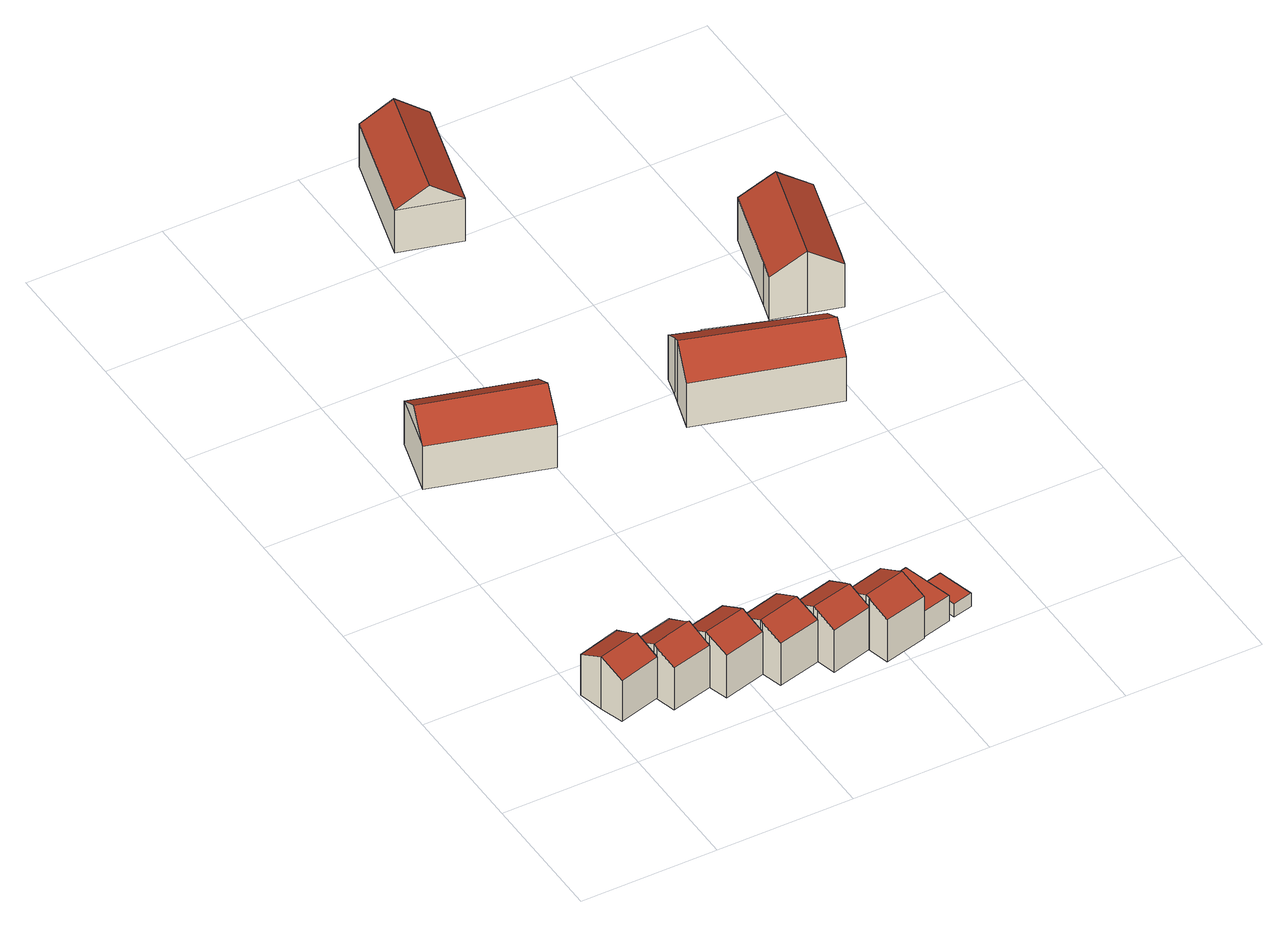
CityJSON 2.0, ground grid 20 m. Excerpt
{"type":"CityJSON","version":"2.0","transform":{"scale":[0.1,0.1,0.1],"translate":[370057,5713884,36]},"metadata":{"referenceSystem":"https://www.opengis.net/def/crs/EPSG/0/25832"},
"CityObjects":{
"building1":{"type":"Building","attributes":{"Geometrietyp2DReferenz":"3000","Gemeindeschluessel":"05513000","function":"31001_1010","roofType":"3100","measuredHeight":8.54,"storeysAboveGround":2},"address":[{"country":"Germany","locality":"Gelsenkirchen","thoroughfareNumber":"53","thoroughfareName":"Im Eichkamp"}],"geometry":[{"type":"Solid","lod":"2","boundaries":[[[[0,1,2,3]],[[4,5,1,0]],[[6,7,5,4]],[[8,9,7,6]],[[10,11,9,8]],[[12,13,11,10]],[[3,2,13,12]],[[8,6,4,0,10]],[[3,12,10,0]],[[1,5,7,9,11,13,2]]]],"semantics":{"surfaces":[{"type":"WallSurface"},{"type":"RoofSurface"},{"type":"GroundSurface"}],"values":[[0,0,0,0,0,0,0,1,1,2]]}}]},
"building2":{"type":"Building","attributes":{"Geometrietyp2DReferenz":"3000","Gemeindeschluessel":"05513000","function":"31001_1010","roofType":"3100","measuredHeight":8.71,"storeysAboveGround":2},"address":[{"country":"Germany","locality":"Gelsenkirchen","thoroughfareNumber":"57","thoroughfareName":"Im Eichkamp"}],"geometry":[{"type":"Solid","lod":"2","boundaries":[[[[14,15,16,17]],[[18,19,15,14]],[[20,21,19,18]],[[22,23,21,20]],[[24,25,23,22]],[[26,27,25,24]],[[28,29,27,26]],[[17,16,29,28]],[[24,22,20,18,26]],[[14,17,28,26,18]],[[15,19,21,23,25,27,29,16]]]],"semantics":{"surfaces":[{"type":"WallSurface"},{"type":"RoofSurface"},{"type":"GroundSurface"}],"values":[[0,0,0,0,0,0,0,0,1,1,2]]}}]},
"building3":{"type":"Building","attributes":{"Geometrietyp2DReferenz":"3000","Gemeindeschluessel":"05513000","function":"31001_1010","roofType":"2100","measuredHeight":4.38},"address":[{"country":"Germany","locality":"Gelsenkirchen","thoroughfareNumber":"57","thoroughfareName":"Im Eichkamp"}],"geometry":[{"type":"Solid","lod":"2","boundaries":[[[[30,31,32,33]],[[34,35,31,30]],[[36,37,35,34]],[[33,32,37,36]],[[34,30,33,36]],[[31,35,37,32]]]],"semantics":{"surfaces":[{"type":"WallSurface"},{"type":"RoofSurface"},{"type":"GroundSurface"}],"values":[[0,0,0,0,1,2]]}}]},
"building4":{"type":"Building","attributes":{"Geometrietyp2DReferenz":"3000","Gemeindeschluessel":"05513000","function":"31001_1010","roofType":"3100","measuredHeight":8.73,"storeysAboveGround":2},"address":[{"country":"Germany","locality":"Gelsenkirchen","thoroughfareNumber":"57","thoroughfareName":"Im Eichkamp"}],"geometry":[{"type":"Solid","lod":"2","boundaries":[[[[38,29,39,40]],[[41,42,29,38]],[[43,25,42,41]],[[44,45,25,43]],[[46,47,45,44]],[[48,49,47,46]],[[50,51,49,48]],[[52,53,51,50]],[[40,39,53,52]],[[48,46,44,43,41,50]],[[38,40,52,50,41]],[[29,42,25,45,47,49,51,53,39]]]],"semantics":{"surfaces":[{"type":"WallSurface"},{"type":"RoofSurface"},{"type":"GroundSurface"}],"values":[[0,0,0,0,0,0,0,0,0,1,1,2]]}}]},
"building5":{"type":"Building","attributes":{"Geometrietyp2DReferenz":"3000","Gemeindeschluessel":"05513000","function":"31001_1010","roofType":"3100","measuredHeight":8.68,"storeysAboveGround":2},"address":[{"country":"Germany","locality":"Gelsenkirchen","thoroughfareNumber":"59","thoroughfareName":"Im Eichkamp"}],"geometry":[{"type":"Solid","lod":"2","boundaries":[[[[54,55,56,57]],[[58,59,55,54]],[[60,61,59,58]],[[62,63,61,60]],[[64,65,63,62]],[[66,67,65,64]],[[68,69,67,66]],[[57,56,69,68]],[[64,62,60,58,66]],[[54,57,68,66,58]],[[55,59,61,63,65,67,69,56]]]],"semantics":{"surfaces":[{"type":"WallSurface"},{"type":"RoofSurface"},{"type":"GroundSurface"}],"values":[[0,0,0,0,0,0,0,0,1,1,2]]}}]},
"building6":{"type":"Building","attributes":{"Geometrietyp2DReferenz":"3000","Gemeindeschluessel":"05513000","function":"31001_1010","roofType":"3100","measuredHeight":10.33,"storeysAboveGround":2},"address":[{"country":"Germany","locality":"Gelsenkirchen","thoroughfareNumber":"1","thoroughfareName":"Dachsweg"}],"geometry":[{"type":"Solid","lod":"2","boundaries":[[[[70,71,72,73]],[[74,75,71,70]],[[76,77,75,74]],[[73,72,77,76]],[[70,78,74]],[[76,79,73]],[[73,79,78,70]],[[74,78,79,76]],[[71,75,77,72]]]],"semantics":{"surfaces":[{"type":"WallSurface"},{"type":"RoofSurface"},{"type":"GroundSurface"}],"values":[[0,0,0,0,0,0,1,1,2]]}}]},
"building7":{"type":"Building","attributes":{"Geometrietyp2DReferenz":"3000","Gemeindeschluessel":"05513000","function":"31001_1010","roofType":"3100","measuredHeight":8.72,"storeysAboveGround":2},"address":[{"country":"Germany","locality":"Gelsenkirchen","thoroughfareNumber":"61","thoroughfareName":"Im Eichkamp"}],"geometry":[{"type":"Solid","lod":"2","boundaries":[[[[80,81,82,83]],[[84,85,81,80]],[[86,87,85,84]],[[88,89,87,86]],[[90,91,89,88]],[[92,93,91,90]],[[94,95,93,92]],[[96,97,95,94]],[[83,82,97,96]],[[90,88,86,84,92]],[[80,83,96,94,92,84]],[[81,85,87,89,91,93,95,97,82]]]],"semantics":{"surfaces":[{"type":"WallSurface"},{"type":"RoofSurface"},{"type":"GroundSurface"}],"values":[[0,0,0,0,0,0,0,0,0,1,1,2]]}}]},
"building8":{"type":"Building","attributes":{"Geometrietyp2DReferenz":"3000","Gemeindeschluessel":"05513000","function":"31001_1010","roofType":"3100","measuredHeight":8.76,"storeysAboveGround":2},"address":[{"country":"Germany","locality":"Gelsenkirchen","thoroughfareNumber":"63","thoroughfareName":"Im Eichkamp"}],"geometry":[{"type":"Solid","lod":"2","boundaries":[[[[98,99,100,101]],[[102,103,99,98]],[[104,105,103,102]],[[106,107,105,104]],[[108,109,107,106]],[[110,111,109,108]],[[112,113,111,110]],[[101,100,113,112]],[[108,106,104,110]],[[102,98,101,112,110,104]],[[99,103,105,107,109,111,113,100]]]],"semantics":{"surfaces":[{"type":"WallSurface"},{"type":"RoofSurface"},{"type":"GroundSurface"}],"values":[[0,0,0,0,0,0,0,0,1,1,2]]}}]},
"building9":{"type":"Building","attributes":{"Geometrietyp2DReferenz":"3000","Gemeindeschluessel":"05513000","function":"31001_1010","roofType":"1000","measuredHeight":4.31},"address":[{"country":"Germany","locality":"Gelsenkirchen","thoroughfareNumber":"63","thoroughfareName":"Im Eichkamp"}],"geometry":[{"type":"Solid","lod":"2","boundaries":[[[[114,115,116,117]],[[118,119,115,114]],[[120,121,119,118]],[[117,116,121,120]],[[118,114,117,120]],[[115,119,121,116]]]],"semantics":{"surfaces":[{"type":"WallSurface"},{"type":"RoofSurface"},{"type":"GroundSurface"}],"values":[[0,0,0,0,1,2]]}}]},
"building10":{"type":"Building","attributes":{"Geometrietyp2DReferenz":"3000","Gemeindeschluessel":"05513000","function":"31001_2463","roofType":"1000","measuredHeight":2.21},"address":[{"country":"Germany","locality":"Gelsenkirchen","thoroughfareNumber":"63","thoroughfareName":"Im Eichkamp"}],"geometry":[{"type":"Solid","lod":"2","boundaries":[[[[122,123,124,125]],[[126,127,123,122]],[[128,129,127,126]],[[125,124,129,128]],[[126,122,125,128]],[[123,127,129,124]]]],"semantics":{"surfaces":[{"type":"WallSurface"},{"type":"RoofSurface"},{"type":"GroundSurface"}],"values":[[0,0,0,0,1,2]]}}]},
"building11":{"type":"Building","attributes":{"Geometrietyp2DReferenz":"3000","Gemeindeschluessel":"05513000","function":"31001_1010","roofType":"3100","measuredHeight":10.3,"storeysAboveGround":2},"address":[{"country":"Germany","locality":"Gelsenkirchen","thoroughfareNumber":"2","thoroughfareName":"Dachsweg"}],"geometry":[{"type":"Solid","lod":"2","boundaries":[[[[130,131,132,133]],[[134,135,131,130]],[[136,137,135,134]],[[133,132,137,136]],[[130,138,134]],[[136,139,133]],[[133,139,138,130]],[[134,138,139,136]],[[131,135,137,132]]]],"semantics":{"surfaces":[{"type":"WallSurface"},{"type":"RoofSurface"},{"type":"GroundSurface"}],"values":[[0,0,0,0,0,0,1,1,2]]}}]},
"building12":{"type":"Building","attributes":{"Geometrietyp2DReferenz":"3000","Gemeindeschluessel":"05513000","function":"31001_1010","roofType":"3100","measuredHeight":10.43,"storeysAboveGround":2},"address":[{"country":"Germany","locality":"Gelsenkirchen","thoroughfareNumber":"49","thoroughfareName":"Im Eichkamp"}],"geometry":[{"type":"Solid","lod":"2","boundaries":[[[[140,141,142,143]],[[144,145,141,140]],[[146,147,145,144]],[[148,149,147,146]],[[150,151,149,148]],[[152,153,151,150]],[[154,155,153,152]],[[156,157,155,154]],[[158,159,157,156]],[[160,161,159,158]],[[143,142,161,160]],[[143,160,158,140]],[[156,154,152,150,148,146,144,140,158]],[[141,145,147,149,151,153,155,157,159,161,142]]]],"semantics":{"surfaces":[{"type":"WallSurface"},{"type":"RoofSurface"},{"type":"GroundSurface"}],"values":[[0,0,0,0,0,0,0,0,0,0,0,1,1,2]]}}]},
"building13":{"type":"Building","attributes":{"Geometrietyp2DReferenz":"3000","Gemeindeschluessel":"05513000","function":"31001_1010","roofType":"3100","measuredHeight":10.33,"storeysAboveGround":2},"address":[{"country":"Germany","locality":"Gelsenkirchen","thoroughfareNumber":"47","thoroughfareName":"Im Eichkamp"}],"geometry":[{"type":"Solid","lod":"2","boundaries":[[[[162,163,164,165]],[[166,167,163,162]],[[168,169,167,166]],[[170,171,169,168]],[[172,173,171,170]],[[174,175,173,172]],[[176,177,175,174]],[[165,164,177,176]],[[168,166,162,165,170]],[[176,174,172,170,165]],[[163,167,169,171,173,175,177,164]]]],"semantics":{"surfaces":[{"type":"WallSurface"},{"type":"RoofSurface"},{"type":"GroundSurface"}],"values":[[0,0,0,0,0,0,0,0,1,1,2]]}}]}
},
"vertices":[
[11,111,92],[11,111,6],[21,76,6],[21,76,74],[2,147,74],[2,147,6],[65,165,74],[65,165,6],[72,135,88],[72,135,6],[74,129,92],[74,129,6],[83,94,74],[83,94,6],
[83,94,88],[83,94,4],[91,65,4],[91,65,74],[82,100,92],[82,100,4],[72,135,74],[72,135,4],[134,151,74],[134,151,4],[141,122,88],[141,122,4],[143,116,92],[143,116,4],[152,80,74],[152,80,4],
[134,151,43],[134,151,10],[141,122,10],[141,122,54],[170,160,43],[170,160,10],[178,131,54],[178,131,10],
[152,80,89],[160,51,4],[160,51,75],[150,87,92],[150,87,4],[141,122,75],[178,131,75],[178,131,4],[205,138,75],[205,138,4],[213,107,90],[213,107,4],[214,103,92],[214,103,4],[223,68,75],[223,68,4],
[223,68,90],[223,68,5],[231,37,5],[231,37,75],[222,72,92],[222,72,5],[213,107,75],[213,107,5],[276,124,75],[276,124,5],[284,95,89],[284,95,5],[285,89,92],[285,89,5],[295,53,75],[295,53,5],
[221,631,83],[221,631,11],[52,679,11],[52,679,83],[197,542,83],[197,542,11],[28,590,83],[28,590,11],[209,586,114],[40,634,114],
[295,53,90],[295,53,6],[302,24,6],[302,24,76],[293,60,93],[293,60,6],[284,95,76],[284,95,6],[346,111,76],[346,111,6],[353,84,89],[353,84,6],[355,75,93],[355,75,6],[364,40,76],[364,40,6],[363,40,76],[363,40,6],
[363,40,90],[363,40,5],[371,9,5],[371,9,75],[364,40,90],[364,40,5],[362,46,93],[362,46,5],[353,84,75],[353,84,5],[415,100,75],[415,100,5],[425,63,93],[425,63,5],[435,25,75],[435,25,5],
[478,36,50],[478,36,7],[458,111,7],[458,111,50],[435,25,50],[435,25,7],[415,100,50],[415,100,7],
[516,46,30],[516,46,8],[502,100,8],[502,100,30],[487,39,30],[487,39,8],[473,93,30],[473,93,8],
[316,978,87],[316,978,16],[362,1147,16],[362,1147,87],[227,1003,87],[227,1003,16],[273,1172,87],[273,1172,16],[271,990,119],[317,1160,119],
[391,571,118],[391,571,14],[377,524,14],[377,524,87],[396,587,108],[396,587,14],[403,615,90],[403,615,14],[404,618,87],[404,618,14],[445,604,87],[445,604,14],[446,607,86],[446,607,14],[603,559,81],[603,559,14],[591,515,113],[591,515,14],[589,509,118],[589,509,14],[578,467,87],[578,467,14],
[571,650,88],[571,650,17],[619,637,17],[619,637,120],[579,678,88],[579,678,17],[615,805,88],[615,805,17],[663,792,120],[663,792,17],[711,779,88],[711,779,17],[673,644,88],[673,644,17],[667,624,88],[667,624,17]
]}
